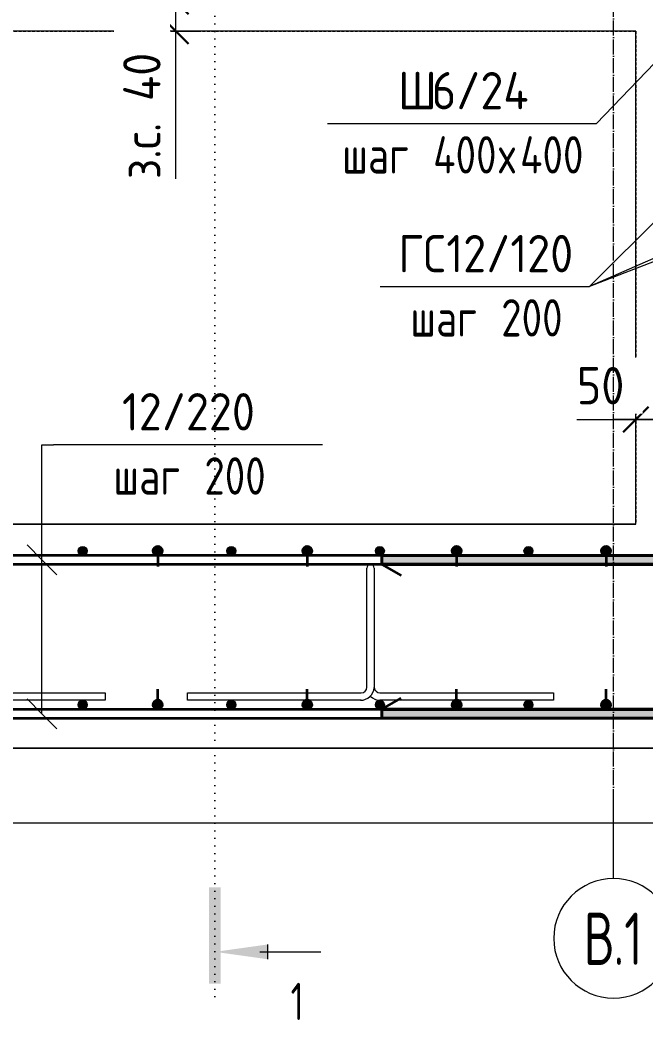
# Model space of a CAD drawing. Header units: millimetres. Extents: x -24758 to -3756, y -1583 to 75054.
# Drawn here: x -9797 to -8959, y -1544 to -205 of the extents above; entities that cross this region are included whole.
import ezdxf

# ---------------------------------------------------------------- set-up
doc = ezdxf.new("R2010")
doc.units = ezdxf.units.MM
for name, pattern in [('01 Штриховая _4 мм_', [6, 3.5, -2.5]), ('02 Штрихпунктирная _20 мм_', [25, 20, -2.5, 0, -2.5]), ('04 Пунктир 10мм', [10, 0, -10])]:
    doc.linetypes.add(name, pattern=pattern)
for name, color, linetype, lineweight in [('AA_Dim', 7, 'Continuous', 9), ('AA_Dim-20', 7, 'Continuous', 9), ('AA_Oformlenie', 7, 'Continuous', 9), ('AA_Razrez', 7, 'Continuous', 9), ('AA_Vinoska', 7, 'Continuous', 9), ('AF_Element', 7, 'Continuous', 60), ('AF_Element_Опалубка', 7, 'Continuous', 20), ('AF_Perekritie_Опалубка', 7, 'Continuous', 20), ('AF_Stena_Опалубка', 7, 'Continuous', 20), ('KR_Armatura', 7, 'Continuous', 20), ('KR_Armatura_Tonkie', 7, 'Continuous', 20), ('KR_Fundament', 7, 'Continuous', 20), ('Оси', 7, 'Continuous', 9)]:
    doc.layers.add(name, color=color, linetype=linetype, lineweight=lineweight)
doc.styles.add('ISOCPEUR', font='isocpeur.ttf', dxfattribs={"width": 0.7, "height": 50})
doc.styles.add('ISOCPEUR_1', font='isocpeur.ttf', dxfattribs={"width": 0.9, "height": 50})
doc.styles.add('ISOCPEUR_2', font='isocpeur.ttf', dxfattribs={"width": 0.8, "height": 50})
doc.styles.add('ISOCPEUR_3', font='isocpeur.ttf', dxfattribs={"width": 0.7, "height": 70})
doc.dimstyles.new('01_Точн_3_знака__непрозр_', dxfattribs={"dimscale": 304.8, "dimtxt": 49.799059, "dimasz": 0.111549, "dimexe": 0.098425, "dimexo": 0.065617, "dimgap": 0.016404, "dimtad": 1, "dimdec": 3, "dimrnd": 0.001, "dimdsep": 46, "dimtxsty": 'ISOCPEUR_1', "dimblk1": 'OBLIQUE', "dimblk2": 'OBLIQUE', "dimsah": 1, "dimcen": 0.09, "dimdle": 0.098425, "dimazin": 0, "dimtfac": 1, "dimtdec": 4, "dimtix": 1, "dimtmove": 1, "dimatfit": 3, "dimfxl": 1, "dimtvp": 1, "dimtfill": 1, "dimtolj": 1, "dimtzin": 0, "dimlwd": 18, "dimlwe": 18, "dimarcsym": 2})
doc.dimstyles.new('01_Точн_3_знака__непрозр__З_С_', dxfattribs={"dimscale": 304.8, "dimtxt": 49.799059, "dimasz": 0.111549, "dimexe": 0.098425, "dimexo": 0.065617, "dimgap": 0.016404, "dimtad": 1, "dimdec": 3, "dimrnd": 0.001, "dimdsep": 46, "dimtxsty": 'ISOCPEUR_1', "dimblk1": 'OBLIQUE', "dimblk2": 'OBLIQUE', "dimsah": 1, "dimcen": 0.09, "dimdle": 0.098425, "dimazin": 0, "dimtfac": 1, "dimtdec": 4, "dimtix": 1, "dimtmove": 1, "dimatfit": 3, "dimfxl": 1, "dimtvp": 1, "dimtfill": 1, "dimtolj": 1, "dimtzin": 0, "dimlwd": 18, "dimlwe": 18, "dimarcsym": 2})

# ---------------------------------------------------------------- blocks, each defined once
blk = doc.blocks.new('Лестница тип 2 ед2 - Лестница тип 2 ед1-3683842-Сечение 3')
at = {"layer": 'AF_Element', "lineweight": 20}
for p, q in [((-72775, -220), (-74555, -220)), ((-72775, -880), (-72775, -220)), ((-74555, -880), (-72775, -880))]:
    blk.add_line(p, q, dxfattribs=at)
blk = doc.blocks.new('350_Стержень П торец СК-СГ _НесАрм_РабПлоск_ - 350_Стержень П торец СК-СГ _НесАрм_РабПлоск_-3713996-Сечение 3')
at = {"layer": 'KR_Armatura_Tonkie', "lineweight": 35}
for p, q in [((-73115, -932.5), (-73115, -923.5)), ((-73115, -1138.5), (-73115, -1129.5))]:
    blk.add_line(p, q, dxfattribs=at)
blk = doc.blocks.new('350_Стержень П торец СК-СГ _НесАрм_РабПлоск_ - 350_Стержень П торец СК-СГ _НесАрм_РабПлоск_-V5-Сечение 3')
at = {"layer": 'KR_Armatura_Tonkie', "lineweight": 35}
for p, q in [((-72557, -922), (-73115, -922)), ((-73115, -934), (-73115, -922)), ((-73115, -922), (-73115, -934)), ((-73115, -934), (-72557, -934)), ((-73115, -934), (-73089, -949)), ((-72527, -964), (-72527, -1098)), ((-72515, -1098), (-72515, -964)), ((-73115, -1128), (-73089, -1113)), ((-72557, -1128), (-73115, -1128)), ((-73115, -1128), (-73115, -1140)), ((-73115, -1140), (-73115, -1128)), ((-73115, -1140), (-72557, -1140))]:
    blk.add_line(p, q, dxfattribs=at)
at = {"layer": 'KR_Armatura_Tonkie', "lineweight": 35, "flags": 128}
for points in [[(-72515, -964), (-72517, -951.3), (-72522.7, -939.8), (-72531.6, -930.6), (-72542.9, -924.5), (-72555.5, -922), (-72557, -922)], [(-72557, -934), (-72546.3, -936), (-72537.1, -941.6), (-72530.4, -950.1), (-72527.2, -960.5), (-72527, -964)], [(-72557, -1140), (-72544.3, -1138), (-72532.8, -1132.3), (-72523.6, -1123.4), (-72517.5, -1112.1), (-72515, -1099.5), (-72515, -1098)], [(-72527, -1098), (-72529, -1108.7), (-72534.6, -1117.9), (-72543.1, -1124.6), (-72553.5, -1127.8), (-72557, -1128)]]:
    blk.add_lwpolyline(points, dxfattribs=at)
blk = doc.blocks.new('350_Стержень П торец СК-СГ _НесАрм_РабПлоск_ - 350_Стержень П торец СК-СГ _НесАрм_РабПлоск_-V6-Сечение 3')
at = {"layer": 'KR_Armatura_Tonkie', "lineweight": 35}
h = blk.add_hatch(color=256, dxfattribs=at)
h.paths.add_polyline_path([(-73027.9, -934), (-72557, -933.8), (-72557, -932.5), (-73115, -932.5), (-73115, -934), (-73075.8, -934)])
h.paths.add_polyline_path([(-73087.7, -923.5), (-72557, -923.5), (-72557, -922), (-73115, -922.2), (-73115, -923.5), (-73099.7, -923.5)])
blk.add_hatch(color=256, dxfattribs=at).paths.add_polyline_path([(-73063.8, -1138.5), (-72557, -1138.5), (-72546.5, -1137.1), (-72536.8, -1133), (-72528.4, -1126.6), (-72522, -1118.2), (-72517.9, -1108.5), (-72516.5, -1097.6), (-72516.5, -964), (-72517.9, -953.5), (-72522, -943.8), (-72528.4, -935.4), (-72536.8, -929), (-72546.5, -924.9), (-72557, -923.5), (-73115, -923.5), (-73115, -932.5), (-72557, -932.5), (-72548.8, -933.5), (-72541.2, -936.7), (-72534.7, -941.7), (-72529.7, -948.2), (-72526.5, -955.8), (-72525.5, -964), (-72525.7, -1099.7), (-72526.5, -1106.2), (-72529.7, -1113.8), (-72534.7, -1120.3), (-72541.3, -1125.3), (-72549.6, -1128.6), (-72557, -1129.5), (-73115, -1129.5), (-73115, -1138.5), (-73075.8, -1138.5)])
h = blk.add_hatch(color=256, dxfattribs=at)
h.paths.add_polyline_path([(-72515.2, -964), (-72515, -964), (-72516.4, -953.1), (-72520.6, -943), (-72527.3, -934.3), (-72536.8, -927.3), (-72546.5, -923.4), (-72557, -922.2), (-72557, -923.5), (-72546.5, -924.9), (-72536.8, -929), (-72528.4, -935.4), (-72522, -943.8), (-72517.9, -953.5), (-72516.5, -964), (-72515.7, -964)])
h.paths.add_polyline_path([(-72525.7, -964), (-72525.5, -964), (-72526.8, -955.2), (-72529.7, -948.2), (-72534.7, -941.7), (-72542, -936.4), (-72549.6, -933.4), (-72557, -932.5), (-72557, -934), (-72548.8, -935.2), (-72542, -938), (-72535.8, -942.8), (-72531, -949), (-72528, -956.2), (-72526.8, -964), (-72526.3, -964)])
h = blk.add_hatch(color=256, dxfattribs=at)
h.paths.add_polyline_path([(-72526.5, -1098), (-72525.5, -1098), (-72525.7, -964), (-72527, -964), (-72526.8, -1098)])
h.paths.add_polyline_path([(-72515.7, -1098), (-72515, -1098), (-72515.2, -964), (-72516.5, -964), (-72516.5, -1098)])
h = blk.add_hatch(color=256, dxfattribs=at)
h.paths.add_polyline_path([(-72557, -1140), (-72546.1, -1138.6), (-72536, -1134.4), (-72527.3, -1127.7), (-72520.3, -1118.2), (-72516.4, -1108.5), (-72515.2, -1098), (-72516.5, -1098), (-72517.9, -1108.5), (-72522, -1118.2), (-72528.4, -1126.6), (-72536.8, -1133), (-72546.5, -1137.1), (-72557, -1138.5), (-72557, -1139.8)])
h.paths.add_polyline_path([(-72557, -1129.5), (-72548.2, -1128.2), (-72541.2, -1125.3), (-72534.7, -1120.3), (-72529.4, -1113), (-72526.5, -1106.2), (-72525.7, -1098), (-72527, -1098), (-72528.2, -1106.2), (-72531, -1113), (-72535.8, -1119.2), (-72542, -1124), (-72549.6, -1127), (-72557, -1128.2), (-72557, -1128.7)])
h = blk.add_hatch(color=256, dxfattribs=at)
h.paths.add_polyline_path([(-73099.7, -1140), (-72557, -1139.8), (-72557, -1138.5), (-73115, -1138.5), (-73115, -1140)])
h.paths.add_polyline_path([(-73063.8, -1129.5), (-72557, -1129.5), (-72557, -1128), (-73115, -1128.2), (-73115, -1129.5), (-73075.8, -1129.5)])
at = {"layer": 'KR_Armatura'}
for p, q in [((-73115, -923.5), (-73115, -932.5)), ((-72557, -923.5), (-73115, -923.5)), ((-73115, -932.5), (-72557, -932.5)), ((-72525.5, -964), (-72525.5, -1098)), ((-72516.5, -1098), (-72516.5, -964)), ((-72557, -1129.5), (-73115, -1129.5)), ((-73115, -1129.5), (-73115, -1138.5)), ((-73115, -1138.5), (-72557, -1138.5))]:
    blk.add_line(p, q, dxfattribs=at)
for centre, radius, start, end in [((-72557, -964), 40.5, 360, 90), ((-72557, -964), 31.5, 0, 90), ((-72557, -1098), 31.5, 270, 0), ((-72557, -1098), 40.5, 270, 0)]:
    blk.add_arc(centre, radius, start, end, dxfattribs=at)
at = {"layer": 'KR_Armatura_Tonkie', "lineweight": 35}
for p, q in [((-72557, -922), (-73115, -922)), ((-73115, -923.5), (-73115, -922)), ((-73115, -922), (-73115, -934)), ((-73115, -934), (-73115, -932.5)), ((-73115, -934), (-72557, -934)), ((-73115, -934), (-73089, -949)), ((-72527, -964), (-72527, -1098)), ((-72515, -1098), (-72515, -964)), ((-73115, -1128), (-73089, -1113)), ((-72557, -1128), (-73115, -1128)), ((-73115, -1128), (-73115, -1140)), ((-73115, -1129.5), (-73115, -1128)), ((-73115, -1140), (-73115, -1138.5)), ((-73115, -1140), (-72557, -1140))]:
    blk.add_line(p, q, dxfattribs=at)
at = {"layer": 'KR_Armatura_Tonkie', "lineweight": 35, "flags": 128}
for points in [[(-72515, -964), (-72517, -951.3), (-72522.7, -939.8), (-72531.6, -930.6), (-72542.9, -924.5), (-72555.5, -922), (-72557, -922)], [(-72557, -934), (-72546.3, -936), (-72537.1, -941.6), (-72530.4, -950.1), (-72527.2, -960.5), (-72527, -964)], [(-72557, -1140), (-72544.3, -1138), (-72532.8, -1132.3), (-72523.6, -1123.4), (-72517.5, -1112.1), (-72515, -1099.5), (-72515, -1098)], [(-72527, -1098), (-72529, -1108.7), (-72534.6, -1117.9), (-72543.1, -1124.6), (-72553.5, -1127.8), (-72557, -1128)]]:
    blk.add_lwpolyline(points, dxfattribs=at)
blk = doc.blocks.new('350_Стержень П торец СК-СГ _НесАрм_РабПлоск_ - 350_Стержень П торец СК-СГ _НесАрм_РабПлоск_-V12-Сечение 3')
at = {"layer": 'KR_Armatura_Tonkie', "lineweight": 35}
for points in [[(-74215, -922), (-74213.4, -921.8), (-74211.8, -921), (-74210.8, -920.2), (-74209.8, -919), (-74209.2, -917.6), (-74209, -916), (-74209.2, -914.4), (-74209.8, -913), (-74210.8, -911.8), (-74212, -910.8), (-74213.4, -910.2), (-74215, -910), (-74216.6, -910.2), (-74218, -910.8), (-74219.2, -911.8), (-74220.2, -913), (-74220.8, -914.4), (-74221, -916), (-74220.7, -917.7), (-74220.2, -919), (-74219.2, -920.2), (-74218, -921.2), (-74216.6, -921.8)], [(-74215, -922), (-74213.4, -921.8), (-74211.8, -921), (-74210.8, -920.2), (-74209.8, -919), (-74209.2, -917.6), (-74209, -916), (-74209.2, -914.4), (-74209.8, -913), (-74210.8, -911.8), (-74212, -910.8), (-74213.4, -910.2), (-74215, -910), (-74216.6, -910.2), (-74218, -910.8), (-74219.2, -911.8), (-74220.2, -913), (-74220.8, -914.4), (-74221, -916), (-74220.7, -917.7), (-74220.2, -919), (-74219.2, -920.2), (-74218, -921.2), (-74216.6, -921.8)], [(-74215, -1128), (-74213.4, -1127.8), (-74211.8, -1127), (-74210.8, -1126.2), (-74209.8, -1125), (-74209.2, -1123.6), (-74209, -1122), (-74209.2, -1120.4), (-74209.8, -1119), (-74210.8, -1117.8), (-74212, -1116.8), (-74213.4, -1116.2), (-74215, -1116), (-74216.6, -1116.2), (-74218, -1116.8), (-74219.2, -1117.8), (-74220.2, -1119), (-74220.8, -1120.4), (-74221, -1122), (-74220.8, -1123.6), (-74219.9, -1125.3), (-74219.2, -1126.2), (-74218, -1127.2), (-74216.6, -1127.8)], [(-74215, -1128), (-74213.4, -1127.8), (-74211.8, -1127), (-74210.8, -1126.2), (-74209.8, -1125), (-74209.2, -1123.6), (-74209, -1122), (-74209.2, -1120.4), (-74209.8, -1119), (-74210.8, -1117.8), (-74212, -1116.8), (-74213.4, -1116.2), (-74215, -1116), (-74216.6, -1116.2), (-74218, -1116.8), (-74219.2, -1117.8), (-74220.2, -1119), (-74220.8, -1120.4), (-74221, -1122), (-74220.8, -1123.6), (-74219.9, -1125.3), (-74219.2, -1126.2), (-74218, -1127.2), (-74216.6, -1127.8)]]:
    blk.add_hatch(color=256, dxfattribs=at).paths.add_polyline_path(points)
at = {"layer": 'AA_Oformlenie'}
for centre, start, end in [((-74215, -916), 0, 180), ((-74215, -916), 180, 0), ((-74215, -1122), 0, 180), ((-74215, -1122), 180, 0)]:
    blk.add_arc(centre, 6, start, end, dxfattribs=at)
at = {"layer": 'KR_Armatura_Tonkie', "lineweight": 35}
for p, q in [((-74215, -922), (-74215, -937)), ((-74215, -1116), (-74215, -1101))]:
    blk.add_line(p, q, dxfattribs=at)
for centre in [(-74215, -916), (-74215, -1122)]:
    blk.add_circle(centre, 6, dxfattribs=at)
for centre, start, end in [((-74215, -916), 90, 270), ((-74215, -916), 270, 90), ((-74215, -1122), 90, 270), ((-74215, -1122), 270, 90)]:
    blk.add_arc(centre, 6, start, end, dxfattribs=at)
blk = doc.blocks.new('ЭУ_Лягушка вид_1 - 12мм-3855216-Сечение 3')
at = {"layer": 'AA_Oformlenie'}
for p, q in [((-73135.2, -1098.5), (-73135.2, -939)), ((-73125.2, -939), (-73125.2, -1098.5)), ((-73375.2, -1106), (-73142.7, -1106)), ((-73375.2, -1116), (-73375.2, -1106)), ((-73117.7, -1106), (-72885.2, -1106)), ((-72885.2, -1106), (-72885.2, -1116)), ((-73142.7, -1116), (-73375.2, -1116)), ((-72885.2, -1116), (-73117.7, -1116))]:
    blk.add_line(p, q, dxfattribs=at)
for centre, radius, start, end in [((-73130.2, -939), 5, 0, 180), ((-73143.8, -1097.3), 18.7, 270, 354.7852), ((-73142.7, -1098.5), 7.5, 270, 360), ((-73117.7, -1098.5), 17.5, 223.0244, 270), ((-73117.7, -1098.5), 7.5, 183.9014, 270)]:
    blk.add_arc(centre, radius, start, end, dxfattribs=at)
blk = doc.blocks.new('Разрез - Номер узла_ спереди-394134-Сечение 3')
at = {"layer": 'AA_Razrez'}
for points in [[(-73346.6, -1366.3), (-73330.6, -1366.3), (-73330.6, -1495.4), (-73346.6, -1495.4)], [(-73267.8, -1443), (-73267.8, -1462.8), (-73338.5, -1452.9)]]:
    blk.add_hatch(color=256, dxfattribs=at).paths.add_polyline_path(points)
for p, q in [((-73267.8, -1462.8), (-73267.8, -1443)), ((-73278.5, -1452.9), (-73196.6, -1452.9))]:
    blk.add_line(p, q, dxfattribs=at)
blk = doc.blocks.new('042_М_Арматуры - Диам длина поз _ Комментарий-2260297-Сечение 3')
at = {"layer": 'AA_Vinoska'}
blk.add_line((-73187.9, -343.6), (-72827.9, -343.6), dxfattribs=at)
blk = doc.blocks.new('042_М_Арматуры - Диам длина поз _ Комментарий _засечки_-3840671-Сечение 3')
at = {"layer": 'AA_Vinoska'}
blk.add_line((-73554.5, -773.6), (-73194.5, -773.6), dxfattribs=at)
blk = doc.blocks.new('DIMBLOCK37-Сечение 3')
at = {"layer": 'AA_Dim-20', "lineweight": 18, "transparency": 16777216}
for p, q in [((-8972.3, -744), (-8972.3, -710)), ((-8922.3, -756.2), (-8922.3, -710)), ((-9051.4, -740), (-8968.2, -740)), ((-8922.3, -740), (-9002.3, -740)), ((-8972.3, -740), (-8972.3, -744)), ((-8968.2, -740), (-8947.3, -740)), ((-8922.3, -740), (-8922.3, -756.2))]:
    blk.add_line(p, q, dxfattribs=at)
at = {"layer": 'AA_Dim-20', "lineweight": 30, "transparency": 16777216}
for p, q in [((-8972.3, -740), (-8955.3, -723)), ((-8922.3, -740), (-8905.3, -723)), ((-8972.3, -740), (-8989.3, -757)), ((-8922.3, -740), (-8939.3, -757))]:
    blk.add_line(p, q, dxfattribs=at)
at = {"layer": 'AA_Dim-20', "color": 0, "lineweight": 18, "transparency": 16777216, "insert": (-9051.4, -669.6), "char_height": 50, "width": 75.848, "attachment_point": 1, "line_spacing_factor": 1.149209, "style": 'ISOCPEUR_1', "bg_fill": 3, "box_fill_scale": 1.25, "bg_fill_color": 256, "bg_fill_true_color": 13158600, "bg_fill_transparency": 0}
blk.add_mtext('50', dxfattribs=at)
blk = doc.blocks.new('_Oblique')
at = {"color": 0, "linetype": 'ByBlock', "lineweight": -2}
blk.add_line((-0.5, -0.5), (0.5, 0.5), dxfattribs=at)
blk = doc.blocks.new('Ось сетки - d_4мм-2765513-Сечение 3')
at = {"layer": 'Оси'}
for start, end in [(0, 180), (0, 180), (180, 360), (180, 360)]:
    blk.add_arc((-72805, -1434.8), 80, start, end, dxfattribs=at)
blk = doc.blocks.new('042_М_Арматуры - Диам длина поз _ Комментарий полка 14-3923643-Сечение 3')
at = {"layer": 'AA_Vinoska'}
blk.add_line((-75080.7, -323.8), (-74800.7, -323.8), dxfattribs=at)
blk = doc.blocks.new('DIMBLOCK39-Сечение 3')
at = {"layer": 'AA_Dim-20', "lineweight": 18, "transparency": 16777216}
for p, q in [((-9588.1, -250), (-9588.1, -150)), ((-9592.2, -180), (-9558.1, -180)), ((-9588.1, -180), (-9592.2, -180)), ((-9588.1, -219.7), (-9588.1, -200)), ((-9592.2, -220), (-9558.1, -220)), ((-9588.1, -220), (-9592.2, -220)), ((-9588.1, -417.8), (-9588.1, -219.7))]:
    blk.add_line(p, q, dxfattribs=at)
at = {"layer": 'AA_Dim-20', "lineweight": 30, "transparency": 16777216}
for p, q in [((-9588.1, -180), (-9605.1, -163)), ((-9588.1, -180), (-9571.1, -197)), ((-9588.1, -220), (-9605.1, -203)), ((-9588.1, -220), (-9571.1, -237))]:
    blk.add_line(p, q, dxfattribs=at)
at = {"layer": 'AA_Dim-20', "color": 0, "lineweight": 18, "transparency": 16777216, "insert": (-9658.5, -417.8), "char_height": 50, "width": 213.753, "attachment_point": 1, "rotation": 90, "line_spacing_factor": 1.149209, "style": 'ISOCPEUR_1', "bg_fill": 3, "box_fill_scale": 1.25, "bg_fill_color": 256, "bg_fill_true_color": 13158600, "bg_fill_transparency": 0}
blk.add_mtext('з.с. 40', dxfattribs=at)

msp = doc.modelspace()

# ---------------------------------------------------------------- hatches: boundary and pattern name
at = {"layer": 'KR_Armatura'}
h = msp.add_hatch(color=256, dxfattribs=at)
edge = h.paths.add_edge_path()
edge.add_arc((-9712.8084, -916), 6, 0, 360)
h = msp.add_hatch(color=256, dxfattribs=at)
edge = h.paths.add_edge_path()
edge.add_arc((-9513.8993, -916), 6, 0, 360)
h = msp.add_hatch(color=256, dxfattribs=at)
edge = h.paths.add_edge_path()
edge.add_arc((-9314.9902, -916), 6, 0, 360)
h = msp.add_hatch(color=256, dxfattribs=at)
edge = h.paths.add_edge_path()
edge.add_arc((-9116.0811, -916), 6, 0, 360)
for points in [[(-9715.8084, -921.1962), (-9709.8084, -921.1962), (-9706.8084, -916), (-9709.8084, -910.8038), (-9715.8084, -910.8038), (-9718.8084, -916)], [(-9516.8993, -921.1962), (-9510.8993, -921.1962), (-9507.8993, -916), (-9510.8993, -910.8038), (-9516.8993, -910.8038), (-9519.8993, -916)], [(-9311.9902, -921.1962), (-9308.9902, -916), (-9311.9902, -910.8038), (-9317.9902, -910.8038), (-9320.9902, -916), (-9317.9902, -921.1962)], [(-9117.5681, -921.1962), (-9113.0811, -921.1962), (-9110.0811, -916), (-9113.0811, -910.8038), (-9119.0811, -910.8038), (-9122.0811, -916), (-9119.0811, -921.1962)], [(-9715.8084, -1127.1962), (-9709.8084, -1127.1962), (-9706.8084, -1122), (-9709.8084, -1116.8038), (-9715.8084, -1116.8038), (-9718.8084, -1122)], [(-9516.8993, -1127.1962), (-9510.8993, -1127.1962), (-9507.8993, -1122), (-9510.8993, -1116.8038), (-9516.8993, -1116.8038), (-9519.8993, -1122)], [(-9311.9902, -1127.1962), (-9308.9902, -1122), (-9311.9902, -1116.8038), (-9317.9902, -1116.8038), (-9320.9902, -1122), (-9317.9902, -1127.1962)], [(-9117.5681, -1127.1962), (-9113.0811, -1127.1962), (-9110.0811, -1122), (-9113.0811, -1116.8038), (-9119.0811, -1116.8038), (-9122.0811, -1122), (-9119.0811, -1127.1962)]]:
    msp.add_hatch(color=256, dxfattribs=at).paths.add_polyline_path(points)
h = msp.add_hatch(color=256, dxfattribs=at)
edge = h.paths.add_edge_path()
edge.add_arc((-9712.8084, -1122), 6, 0, 360)
h = msp.add_hatch(color=256, dxfattribs=at)
edge = h.paths.add_edge_path()
edge.add_arc((-9513.8993, -1122), 6, 0, 360)
h = msp.add_hatch(color=256, dxfattribs=at)
edge = h.paths.add_edge_path()
edge.add_arc((-9314.9902, -1122), 6, 0, 360)
h = msp.add_hatch(color=256, dxfattribs=at)
edge = h.paths.add_edge_path()
edge.add_arc((-9116.0811, -1122), 6, 0, 360)

# ---------------------------------------------------------------- linework, layer by layer
at = {"layer": 'AA_Razrez', "linetype": '04 Пунктир 10мм'}
msp.add_line((-9535.7626, -1512.9134), (-9535.7626, 567.4806), dxfattribs=at)
at = {"layer": 'AA_Vinoska'}
for p, q in [((-8947.263, -262.5), (-9025.2062, -343.5796)), ((-8934.263, -462.1818), (-9034.3955, -561.8639)), ((-8810.6831, -463.4015), (-9034.3955, -561.8639)), ((-8810.0547, -474.2945), (-9034.3955, -561.8639)), ((-9767.263, -773.6391), (-9751.7241, -773.6391)), ((-9767.263, -1134), (-9767.263, -773.6391)), ((-9767.263, -773.6391), (-9751.7241, -773.6391)), ((-9767.263, -928), (-9767.263, -773.6391)), ((-9767.263, -928), (-9787.263, -908)), ((-9767.263, -928), (-9747.263, -948)), ((-9767.263, -1134), (-9787.263, -1114)), ((-9767.263, -1134), (-9747.263, -1154))]:
    msp.add_line(p, q, dxfattribs=at)
at = {"layer": 'AF_Perekritie_Опалубка', "linetype": '01 Штриховая _4 мм_'}
msp.add_line((-10752.263, -220), (-8972.263, -220), dxfattribs=at)
at = {"layer": 'AF_Perekritie_Опалубка', "lineweight": 9}
for p, q in [((-8672.263, -1180), (-10952.2634, -1180)), ((-10952.263, -1180), (-8672.263, -1180))]:
    msp.add_line(p, q, dxfattribs=at)
at = {"layer": 'AF_Stena_Опалубка', "linetype": '01 Штриховая _4 мм_'}
msp.add_line((-8972.263, -220), (-8972.263, -880), dxfattribs=at)
at = {"layer": 'KR_Armatura'}
for p, q in [((-9715.8084, -910.8038), (-9718.8084, -916)), ((-9718.8084, -916), (-9715.8084, -921.1962)), ((-9709.8084, -910.8038), (-9715.8084, -910.8038)), ((-9715.8084, -921.1962), (-9709.8084, -921.1962)), ((-9706.8084, -916), (-9709.8084, -910.8038)), ((-9709.8084, -921.1962), (-9706.8084, -916)), ((-9516.8993, -910.8038), (-9519.8993, -916)), ((-9519.8993, -916), (-9516.8993, -921.1962)), ((-9510.8993, -910.8038), (-9516.8993, -910.8038)), ((-9516.8993, -921.1962), (-9510.8993, -921.1962)), ((-9507.8993, -916), (-9510.8993, -910.8038)), ((-9510.8993, -921.1962), (-9507.8993, -916)), ((-9317.9902, -910.8038), (-9320.9902, -916)), ((-9320.9902, -916), (-9317.9902, -921.1962)), ((-9311.9902, -910.8038), (-9317.9902, -910.8038)), ((-9317.9902, -921.1962), (-9311.9902, -921.1962)), ((-9308.9902, -916), (-9311.9902, -910.8038)), ((-9311.9902, -921.1962), (-9308.9902, -916)), ((-9119.0811, -910.8038), (-9122.0811, -916)), ((-9122.0811, -916), (-9119.0811, -921.1962)), ((-9113.0811, -910.8038), (-9119.0811, -910.8038)), ((-9119.0811, -921.1962), (-9117.5681, -921.1962)), ((-9117.5681, -921.1962), (-9113.0811, -921.1962)), ((-9110.0811, -916), (-9113.0811, -910.8038)), ((-9113.0811, -921.1962), (-9110.0811, -916)), ((-9715.8084, -1116.8038), (-9718.8084, -1122)), ((-9718.8084, -1122), (-9715.8084, -1127.1962)), ((-9709.8084, -1116.8038), (-9715.8084, -1116.8038)), ((-9706.8084, -1122), (-9709.8084, -1116.8038)), ((-9709.8084, -1127.1962), (-9706.8084, -1122)), ((-9516.8993, -1116.8038), (-9519.8993, -1122)), ((-9519.8993, -1122), (-9516.8993, -1127.1962)), ((-9510.8993, -1116.8038), (-9516.8993, -1116.8038)), ((-9507.8993, -1122), (-9510.8993, -1116.8038)), ((-9510.8993, -1127.1962), (-9507.8993, -1122)), ((-9317.9902, -1116.8038), (-9320.9902, -1122)), ((-9320.9902, -1122), (-9317.9902, -1127.1962)), ((-9311.9902, -1116.8038), (-9317.9902, -1116.8038)), ((-9308.9902, -1122), (-9311.9902, -1116.8038)), ((-9311.9902, -1127.1962), (-9308.9902, -1122)), ((-9119.0811, -1116.8038), (-9122.0811, -1122)), ((-9122.0811, -1122), (-9119.0811, -1127.1962)), ((-9113.0811, -1116.8038), (-9119.0811, -1116.8038)), ((-9110.0811, -1122), (-9113.0811, -1116.8038)), ((-9113.0811, -1127.1962), (-9110.0811, -1122)), ((-9715.8084, -1127.1962), (-9709.8084, -1127.1962)), ((-9516.8993, -1127.1962), (-9510.8993, -1127.1962)), ((-9317.9902, -1127.1962), (-9311.9902, -1127.1962)), ((-9119.0811, -1127.1962), (-9117.5681, -1127.1962)), ((-9117.5681, -1127.1962), (-9113.0811, -1127.1962))]:
    msp.add_line(p, q, dxfattribs=at)
for centre in [(-9712.8084, -916), (-9513.8993, -916), (-9314.9902, -916), (-9116.0811, -916), (-9712.8084, -1122), (-9513.8993, -1122), (-9314.9902, -1122), (-9116.0811, -1122)]:
    msp.add_circle(centre, 6, dxfattribs=at)
at = {"layer": 'KR_Armatura_Tonkie', "lineweight": 35}
for p, q in [((-8712.263, -922), (-10912.263, -922)), ((-8712.263, -934), (-10912.263, -934)), ((-10912.263, -1128), (-8712.263, -1128)), ((-10912.263, -1140), (-8712.263, -1140))]:
    msp.add_line(p, q, dxfattribs=at)
at = {"layer": 'KR_Fundament'}
for p, q in [((-8972.263, -880), (-10752.263, -880)), ((-10952.2634, -1280), (-8572.263, -1280))]:
    msp.add_line(p, q, dxfattribs=at)
at = {"layer": 'Оси'}
msp.add_line((-9002.263, -1354.8456), (-9002.263, -1254.8456), dxfattribs=at)

# ---------------------------------------------------------------- block references
at = {"layer": 'AA_Oformlenie'}
for p in [(63202.737, 0), (63802.737, 0)]:
    msp.add_blockref('ЭУ_Лягушка вид_1 - 12мм-3855216-Сечение 3', p, dxfattribs=at)
at = {"layer": 'AA_Razrez'}
msp.add_blockref('Разрез - Номер узла_ спереди-394134-Сечение 3', (63802.737, 0), dxfattribs=at)
at = {"layer": 'AA_Vinoska'}
for name, p in [('042_М_Арматуры - Диам длина поз _ Комментарий-2260297-Сечение 3', (63802.737, 0)), ('042_М_Арматуры - Диам длина поз _ Комментарий полка 14-3923643-Сечение 3', (65766.3157, -238.0553)), ('042_М_Арматуры - Диам длина поз _ Комментарий _засечки_-3840671-Сечение 3', (63802.737, 0))]:
    msp.add_blockref(name, p, dxfattribs=at)
at = {"layer": 'AF_Element_Опалубка'}
msp.add_blockref('Лестница тип 2 ед2 - Лестница тип 2 ед1-3683842-Сечение 3', (63802.737, 0), dxfattribs=at)
at = {"layer": 'KR_Armatura_Tonkie', "lineweight": 35}
for name, p in [('350_Стержень П торец СК-СГ _НесАрм_РабПлоск_ - 350_Стержень П торец СК-СГ _НесАрм_РабПлоск_-V12-Сечение 3', (64602.737, 0)), ('350_Стержень П торец СК-СГ _НесАрм_РабПлоск_ - 350_Стержень П торец СК-СГ _НесАрм_РабПлоск_-V12-Сечение 3', (64802.737, 0)), ('350_Стержень П торец СК-СГ _НесАрм_РабПлоск_ - 350_Стержень П торец СК-СГ _НесАрм_РабПлоск_-V12-Сечение 3', (65002.737, 0)), ('350_Стержень П торец СК-СГ _НесАрм_РабПлоск_ - 350_Стержень П торец СК-СГ _НесАрм_РабПлоск_-V12-Сечение 3', (65202.737, 0)), ('350_Стержень П торец СК-СГ _НесАрм_РабПлоск_ - 350_Стержень П торец СК-СГ _НесАрм_РабПлоск_-V5-Сечение 3', (63802.737, 0)), ('350_Стержень П торец СК-СГ _НесАрм_РабПлоск_ - 350_Стержень П торец СК-СГ _НесАрм_РабПлоск_-V5-Сечение 3', (63802.737, 0)), ('350_Стержень П торец СК-СГ _НесАрм_РабПлоск_ - 350_Стержень П торец СК-СГ _НесАрм_РабПлоск_-V6-Сечение 3', (63802.737, 0)), ('350_Стержень П торец СК-СГ _НесАрм_РабПлоск_ - 350_Стержень П торец СК-СГ _НесАрм_РабПлоск_-3713996-Сечение 3', (63802.737, 0))]:
    msp.add_blockref(name, p, dxfattribs=at)
at = {"layer": 'Оси'}
msp.add_blockref('Ось сетки - d_4мм-2765513-Сечение 3', (63802.737, 0), dxfattribs=at)

# ---------------------------------------------------------------- texts
at = {"layer": 'AA_Razrez', "insert": (-9434.4052, -1494.3411), "char_height": 50, "width": 21.324887, "attachment_point": 1, "style": 'ISOCPEUR'}
msp.add_mtext('\\fISOCPEUR|b0|i0|c204|p34|;\\W.7;1', dxfattribs=at)
at = {"layer": 'AA_Vinoska', "char_height": 50, "attachment_point": 1}
for s, insert, width, style in [('\\fISOCPEUR|b0|i0|c204|p34|;\\W.9;Ш', (-9290.6934, -274.4975), 54.835425, 'ISOCPEUR_1'), ('6/24', (-9245.4497, -274.4975), 160.177163, 'ISOCPEUR_1'), (' 400', (-9269.1851, -360.4786), 137.2489, 'ISOCPEUR_2'), ('400', (-9127.3684, -360.4786), 107.7468, 'ISOCPEUR_2'), ('шаг', (-9365.4934, -360.4786), 116.7257, 'ISOCPEUR_2'), ('\\fISOCPEUR|b0|i0|c204|p34|;\\W.8;х', (-9155.9434, -360.4786), 34.6329, 'ISOCPEUR_2'), ('ГС', (-9290.3027, -492.7819), 77.924025, 'ISOCPEUR_1'), ('12/120', (-9226.009, -492.7819), 210.683475, 'ISOCPEUR_1'), (' 200', (-9178.0544, -578.7629), 133.4008, 'ISOCPEUR_2'), ('шаг', (-9274.3627, -578.7629), 116.7257, 'ISOCPEUR_2'), ('12/220', (-9660.1813, -704.557), 222.227775, 'ISOCPEUR_1'), (' 200', (-9575.383, -790.5381), 133.4008, 'ISOCPEUR_2'), ('шаг', (-9671.6913, -790.5381), 116.7257, 'ISOCPEUR_2')]:
    msp.add_mtext(s, dxfattribs=dict(at, insert=insert, width=width, style=style))
at = {"layer": 'Оси', "char_height": 70, "width": 48.261587, "attachment_point": 1, "style": 'ISOCPEUR_3'}
for s, insert in [('\\fISOCPEUR|b0|i0|c204|p34|;\\W.7;В', (-9042.1191, -1400.3764)), ('.1', (-9002.2993, -1400.3764))]:
    msp.add_mtext(s, dxfattribs=dict(at, insert=insert))

# ---------------------------------------------------------------- next in the draw order: dimensions: what is measured, and where the dimension line sits
at = {"layer": 'AA_Dim', "lineweight": 18}
dim = msp.add_linear_dim(base=(-9588.1465, -180), p1=(-9612.1881, -220), p2=(-9612.1881, -180), angle=90, dimstyle='01_Точн_3_знака__непрозр__З_С_', override={"dimpost": '<>', "dimfxl": 40}, dxfattribs=at)
dim.commit()
dim.dimension.update_dxf_attribs({"geometry": 'DIMBLOCK39-Сечение 3', "text_midpoint": (-9625.136, -310.9491), "dimtype": 160, "text_rotation": 90})
dim = msp.add_linear_dim(base=(-8972.263, -739.9723), p1=(-8922.263, -776.1722), p2=(-8972.263, -764.0139), dimstyle='01_Точн_3_знака__непрозр_', override={"dimpost": '<>', "dimfxl": 51.457025}, dxfattribs=at)
dim.commit()
dim.dimension.update_dxf_attribs({"geometry": 'DIMBLOCK37-Сечение 3', "text_midpoint": (-9013.4623, -702.9828), "dimtype": 160})

# ---------------------------------------------------------------- next in the draw order: linework, layer by layer
at = {"layer": 'Оси', "linetype": '02 Штрихпунктирная _20 мм_'}
msp.add_line((-9002.263, -1254.8456), (-9002.263, 790.3208), dxfattribs=at)

doc.saveas('drawing.dxf')
